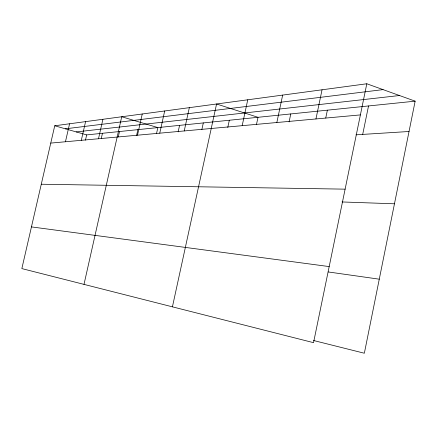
<?xml version="1.0" encoding="UTF-8"?>
<svg xmlns="http://www.w3.org/2000/svg" width="437" height="437" viewBox="0 0 437 437"><rect width="100%" height="100%" fill="white"/><g stroke="black" fill="none" stroke-linecap="round" stroke-linejoin="round"><path stroke-width="0.66" d="M366.801 83.767L313.531 342.674L21.85 268.597L54.74 125.774L366.801 83.767L415.15 101.16L364.349 353.233L313.449 340.478M362.694 134.405L368.533 105.945M315.946 118.957L322.047 89.793M325.745 118.017L327.379 110.173M276.845 122.513L282.668 95.091M289.086 121.928L290.774 113.937M256.443 124.632L258.01 117.302L216.566 103.99L172.429 306.84M227.781 127.424L229.332 120.246M242.18 125.67L247.746 99.794M184.223 130.947L189.341 107.655M201.867 129.521L203.309 122.917M178.143 131.865L179.58 125.359M156.528 133.575L157.855 127.588L121.726 116.755L84.002 284.378M159.756 133.17L164.678 110.976M118.307 136.786L119.487 131.532M136.562 135.579L137.89 129.642M137.497 135.197L142.238 113.997M98.5 138.748L102.908 119.29M101.275 138.524L102.46 133.28M81.32 140.31L85.581 121.623M85.472 140.151L86.668 134.902L415.15 101.16M65.452 141.757L69.57 123.78M65.386 128.817L383.052 89.612M76.24 131.919L399.489 95.528M50.752 143.096L360.394 114.909M355.991 134.825L409.037 131.493M41.28 184.228L345.115 189.155M342.067 201.954L394.464 203.8M31.453 226.901L329.187 266.586M328.242 271.956L379.272 279.183M54.74 125.774L86.668 134.902"/></g></svg>
